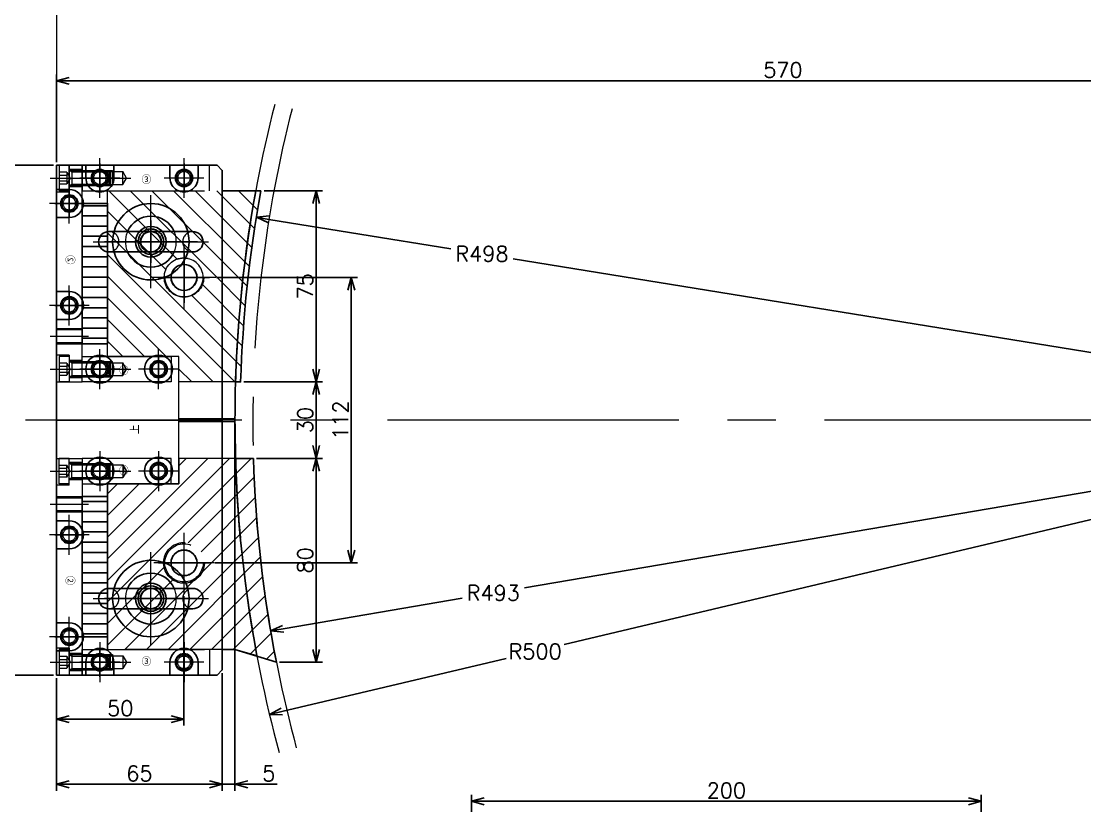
# Model space of a CAD drawing. Header units: millimetres. Extents: x -16130 to 36813, y -8099 to 27484.
# Drawn here: x 9666.5 to 10083.8, y 24590.7 to 24898.5 of the extents above; entities that cross this region are included whole.
import ezdxf

# ---------------------------------------------------------------- set-up
doc = ezdxf.new("R2010")
doc.units = ezdxf.units.MM
doc.header["$LTSCALE"] = 6
doc.header["$PDMODE"] = 99
doc.header["$PDSIZE"] = 1
for name, pattern in [('CENTER2', [28.575, 19.05, -3.175, 3.175, -3.175]), ('HIDDEN', [9.525, 6.35, -3.175]), ('PHANTOM2', [31.75, 15.875, -3.175, 3.175, -3.175, 3.175, -3.175])]:
    doc.linetypes.add(name, pattern=pattern)
for name, color, linetype, lineweight in [('04_HIDDEN', 2, 'HIDDEN', 13), ('05_CENTER', 4, 'CENTER2', 13), ('06_PHANTOM', 2, 'PHANTOM2', 13), ('08_DIM', 3, 'Continuous', 13)]:
    doc.layers.add(name, color=color, linetype=linetype, lineweight=lineweight)
doc.layers.add('10_DRAFT', color=8, linetype='Continuous', lineweight=0, plot=False)
doc.styles.add('KSS_TXT', font='txt.shx', dxfattribs={"bigfont": 'extfont2.shx'})
doc.dimstyles.new('KSS_DIM', dxfattribs={"dimtxt": 3, "dimasz": 2.5, "dimexe": 1.25, "dimexo": 0.625, "dimtad": 1, "dimdsep": 46, "dimtxsty": 'KSS_TXT', "dimblk": 'OPEN30', "dimcen": 0, "dimazin": 2, "dimtfac": 0.75, "dimtmove": 0, "dimatfit": 3, "dimldrblk": 'OPEN30', "dimfxl": 1, "dimtolj": 1, "dimarcsym": 0})
doc.dimstyles.new('KSS_DIM$4', dxfattribs={"dimtxt": 3, "dimasz": 2.5, "dimexe": 1.25, "dimexo": 0.625, "dimtad": 1, "dimtih": 1, "dimtoh": 1, "dimdsep": 46, "dimtxsty": 'KSS_TXT', "dimblk": 'OPEN30', "dimcen": 0, "dimse1": 1, "dimazin": 2, "dimtfac": 0.75, "dimtofl": 0, "dimtmove": 0, "dimatfit": 3, "dimldrblk": 'OPEN30', "dimfxl": 1, "dimtolj": 1, "dimarcsym": 0})

# ---------------------------------------------------------------- blocks, each defined once
blk = doc.blocks.new('_Open30')
at = {"color": 0, "linetype": 'ByBlock', "lineweight": -2}
for p, q in [((-1, 0.268), (0, 0)), ((0, 0), (-1, -0.268)), ((0, 0), (-1, 0))]:
    blk.add_line(p, q, dxfattribs=at)
blk = doc.blocks.new('*D627')
at = {"layer": '08_DIM', "color": 0, "lineweight": -2, "transparency": 16777216}
for p, q in [((9835.01, 24809.21), (9763.68, 24820.75)), ((9859.51, 24805.24), (10250.34, 24741.97))]:
    blk.add_line(p, q, dxfattribs=at)
at = {"layer": 'Defpoints', "color": 0, "transparency": 16777216}
for p in [(9758.74, 24821.55), (10250.34, 24741.97)]:
    blk.add_point(p, dxfattribs=at)
at = {"layer": '08_DIM', "color": 0, "lineweight": -2, "transparency": 16777216, "xscale": 5, "yscale": 5, "zscale": 5, "rotation": 170.8042085109102}
blk.add_blockref('_Open30', (9758.74, 24821.55), dxfattribs=at)
at = {"layer": '08_DIM', "color": 0, "transparency": 16777216, "insert": (9847.26, 24807.22), "char_height": 6, "attachment_point": 5, "style": 'KSS_TXT'}
blk.add_mtext('\\A1;R498', dxfattribs=at)
blk = doc.blocks.new('*D628')
at = {"layer": '08_DIM', "color": 0, "lineweight": -2, "transparency": 16777216}
for p, q in [((9863.96, 24676.24), (10250.34, 24741.97)), ((9839.46, 24672.07), (9769.25, 24660.13))]:
    blk.add_line(p, q, dxfattribs=at)
at = {"layer": 'Defpoints', "color": 0, "transparency": 16777216}
for p in [(10250.34, 24741.97), (9764.33, 24659.29)]:
    blk.add_point(p, dxfattribs=at)
at = {"layer": '08_DIM', "color": 0, "lineweight": -2, "transparency": 16777216, "xscale": 5, "yscale": 5, "zscale": 5, "rotation": 189.6540335454866}
blk.add_blockref('_Open30', (9764.33, 24659.29), dxfattribs=at)
at = {"layer": '08_DIM', "color": 0, "transparency": 16777216, "insert": (9851.71, 24674.16), "char_height": 6, "attachment_point": 5, "style": 'KSS_TXT'}
blk.add_mtext('\\A1;R493', dxfattribs=at)
blk = doc.blocks.new('A$C4FEA458F_1_1_1')
at = {"color": 0}
for radius in [15, 6]:
    blk.add_circle((0, 0), radius, dxfattribs=at)
at = {"layer": '05_CENTER'}
for p, q in [((0, -18.23), (0, 18.23)), ((18.23, 0), (-18.23, 0))]:
    blk.add_line(p, q, dxfattribs=at)
blk = doc.blocks.new('CHIC10c_1_1_1')
at = {"color": 0}
for p, q in [((-16.5, 4), (16.5, 4)), ((-16.5, -4), (16.5, -4))]:
    blk.add_line(p, q, dxfattribs=at)
for centre, radius, start, end in [((0, 0), 10, 23.5782, 156.4218), ((-16.5, 0), 4, 90, 270), ((16.5, 0), 4, 270, 90), ((0, 0), 10, 203.5782, 336.4218)]:
    blk.add_arc(centre, radius, start, end, dxfattribs=at)
at = {"layer": '04_HIDDEN', "color": 0}
for radius in [5, 4.1]:
    blk.add_circle((0, 0), radius, dxfattribs=at)
for centre, radius, start, end in [((-16.5, 0), 4, 270, 90), ((0, 0), 10, 156.4218, 203.5782), ((0, 0), 10, 336.4218, 23.5782), ((16.5, 0), 4, 90, 270)]:
    blk.add_arc(centre, radius, start, end, dxfattribs=at)
at = {"layer": '05_CENTER', "color": 0}
for p, q in [((0, -11.7), (0, 11.7)), ((-22.65, 0), (22.65, 0))]:
    blk.add_line(p, q, dxfattribs=at)
blk = doc.blocks.new('M6tz_1_1_1')
at = {"color": 0}
for radius in [3, 2.5]:
    blk.add_circle((0, 0), radius, dxfattribs=at)
at = {"layer": '05_CENTER'}
for p, q in [((0, -5.68), (0, 5.68)), ((5.68, 0), (-5.68, 0))]:
    blk.add_line(p, q, dxfattribs=at)
blk = doc.blocks.new('A$C30F740D0_1_1')
at = {"color": 0}
blk.add_lwpolyline([(13, -5), (-72, -5), (-72, 5), (13, 5)], close=True, dxfattribs=at)
at = {"layer": '04_HIDDEN'}
for p, q in [((-70.4, 5), (-70.4, 0)), ((-63.6, 5), (-63.6, 0)), ((-57, -5), (-57, 5)), ((-56.5, -5), (-56.5, 5)), ((-51.5, -5), (-51.5, 5)), ((-51, -5), (-51, 5)), ((4.6, 5), (4.6, 0)), ((11.4, 5), (11.4, 0)), ((-61.5, 0), (-72, 0)), ((2.5, 0), (13, 0)), ((-61.5, 0), (-61.5, -5)), ((2.5, 0), (2.5, -5))]:
    blk.add_line(p, q, dxfattribs=at)
at = {"layer": '05_CENTER'}
for p, q in [((-67, -7.5), (-67, 7.5)), ((-54, -7.5), (-54, 7.5)), ((8, -7.5), (8, 7.5))]:
    blk.add_line(p, q, dxfattribs=at)
for p in [(-42, 0), (-2, 0)]:
    blk.add_blockref('M6tz_1_1_1', p)
at = {"layer": '10_DRAFT', "style": 'KSS_TXT'}
blk.add_text('②', height=3, dxfattribs=at).set_placement((-25.95, -1.44))
blk = doc.blocks.new('A$C38AA5711_1_1')
at = {"color": 0}
blk.add_lwpolyline([(7, 5), (7, -5), (-43, -5), (-43, 5)], close=True, dxfattribs=at)
at = {"layer": '04_HIDDEN'}
for p, q in [((-43, 3), (-31, 3)), ((-43, 2.5), (-27, 2.5)), ((-31, 3), (-31, -3)), ((-27, 2.5), (-25.56, 0)), ((-27, 2.5), (-27, -2.5)), ((-43, -2.5), (-27, -2.5)), ((-43, -3), (-31, -3)), ((-25.56, 0), (-27, -2.5))]:
    blk.add_line(p, q, dxfattribs=at)
at = {"layer": '05_CENTER'}
blk.add_line((-45.19, 0), (-23.82, 0), dxfattribs=at)
for p in [(-36, 0), (-3, 0)]:
    blk.add_blockref('M6tz_1_1_1', p)
at = {"layer": '10_DRAFT', "style": 'KSS_TXT'}
blk.add_text('③', height=3, dxfattribs=at).set_placement((-19.63, -1.44))
blk = doc.blocks.new('M6Za_1_1_1')
at = {"color": 0}
for radius in [5.5, 3.4]:
    blk.add_circle((0, 0), radius, dxfattribs=at)
at = {"layer": '05_CENTER'}
for p, q in [((0, -7.84), (0, 7.84)), ((7.84, 0), (-7.84, 0))]:
    blk.add_line(p, q, dxfattribs=at)
blk = doc.blocks.new('M10Tz_1_1_1')
at = {"color": 0}
for radius in [5, 4]:
    blk.add_circle((0, 0), radius, dxfattribs=at)
at = {"layer": '05_CENTER'}
for p, q in [((0, -8.34), (0, 8.34)), ((8.34, 0), (-8.34, 0))]:
    blk.add_line(p, q, dxfattribs=at)
blk = doc.blocks.new('A$C4B5A383E_1_1')
for p, q in [((6.5, 182), (6.5, 187)), ((17.5, 182), (17.5, 187)), ((39.5, 182), (39.5, 187)), ((50.5, 182), (50.5, 187)), ((0, 177.5), (-5, 177.5)), ((0, 166.5), (-5, 166.5)), ((0, 137.5), (-5, 137.5)), ((0, 126.5), (-5, 126.5)), ((0, 47.5), (-5, 47.5)), ((0, 36.5), (-5, 36.5)), ((0, 7.5), (-5, 7.5)), ((0, -3.5), (-5, -3.5)), ((6.5, -8), (6.5, -13)), ((17.5, -8), (17.5, -13)), ((39.5, -8), (39.5, -13)), ((50.5, -8), (50.5, -13))]:
    blk.add_line(p, q)
at = {"color": 0}
blk.add_lwpolyline([(-5, 187), (58, 187), (60, 185), (60, -11), (58, -13), (-5, -13)], close=True, dxfattribs=at)
for centre, radius in [((12, 182), 3.4), ((45, 182), 3.4), ((0, 172), 3.4), ((45, 143), 5.1), ((0, 132), 3.4), ((0, 42), 3.4), ((45, 31), 5.1), ((0, 2), 3.4), ((12, -8), 3.4), ((45, -8), 3.4)]:
    blk.add_circle(centre, radius, dxfattribs=at)
for centre, start, end in [((12, 182), 180, 0), ((45, 182), 180, 0), ((0, 172), 270, 90), ((0, 132), 270, 90), ((0, 42), 270, 90), ((0, 2), 270, 90), ((12, -8), 0, 180), ((45, -8), 0, 180)]:
    blk.add_arc(centre, 5.5, start, end, dxfattribs=at)
at = {"layer": '05_CENTER'}
for p, q in [((12, 174.16), (12, 189.84)), ((45, 174.16), (45, 189.84)), ((0, 164.16), (0, 179.84)), ((19.84, 182), (4.16, 182)), ((52.84, 182), (37.16, 182)), ((7.84, 172), (-7.84, 172)), ((45, 133.66), (45, 152.34)), ((54.34, 143), (35.66, 143)), ((0, 124.16), (0, 139.84)), ((7.84, 132), (-7.84, 132)), ((0, 34.16), (0, 49.84)), ((7.84, 42), (-7.84, 42)), ((45, 21.66), (45, 40.34)), ((54.34, 31), (35.66, 31)), ((0, -5.84), (0, 9.84)), ((7.84, 2), (-7.84, 2)), ((12, -0.16), (12, -15.84)), ((45, -0.16), (45, -15.84)), ((19.84, -8), (4.16, -8)), ((52.84, -8), (37.16, -8))]:
    blk.add_line(p, q, dxfattribs=at)
at = {"layer": '10_DRAFT'}
blk.add_line((-5, 87), (60, 87), dxfattribs=at)
at = {"xscale": -1, "rotation": 180}
for name, p in [('M10Tz_1_1_1', (32, 157)), ('M6Za_1_1_1', (12, 67)), ('M6Za_1_1_1', (35, 67))]:
    blk.add_blockref(name, p, dxfattribs=at)
for name, p in [('M6Za_1_1_1', (12, 107)), ('M6Za_1_1_1', (35, 107)), ('M10Tz_1_1_1', (32, 17))]:
    blk.add_blockref(name, p)
at = {"layer": '10_DRAFT', "style": 'KSS_TXT'}
blk.add_text('上', height=3, rotation=90, dxfattribs=at).set_placement((27.46, 81.51))
blk = doc.blocks.new('A$C66604951_1_1')
at = {"color": 0}
blk.add_lwpolyline([(28, -5), (28, 5), (-7, 5), (-7, -5)], close=True, dxfattribs=at)
at = {"layer": '04_HIDDEN'}
for p, q in [((-7, 3), (5, 3)), ((-7, 2.5), (9, 2.5)), ((5, 3), (5, -3)), ((9, 2.5), (10.44, 0)), ((9, 2.5), (9, -2.5)), ((10.44, 0), (9, -2.5)), ((-7, -2.5), (9, -2.5)), ((-7, -3), (5, -3))]:
    blk.add_line(p, q, dxfattribs=at)
at = {"layer": '05_CENTER'}
blk.add_line((-9.19, 0), (12.18, 0), dxfattribs=at)
for p in [(0, 0), (23, 0)]:
    blk.add_blockref('M6tz_1_1_1', p)
at = {"layer": '10_DRAFT', "style": 'KSS_TXT'}
blk.add_text('①', height=3, dxfattribs=at).set_placement((7.53, -1.52))
blk = doc.blocks.new('A$C3D57307B_1_1_1')
at = {"color": 0}
for radius in [7.5, 5]:
    blk.add_circle((0, 0), radius, dxfattribs=at)
at = {"layer": '05_CENTER'}
for p, q in [((0, -10), (0, 10)), ((10, 0), (-10, 0))]:
    blk.add_line(p, q, dxfattribs=at)
blk = doc.blocks.new('CBS6-16b_1_1_1')
at = {"color": 0}
for p, q in [((-4, 5), (-4, -5)), ((0, 5), (-4, 5)), ((0, 5), (0, -5)), ((0, 3), (15.46, 3)), ((0.06, 3), (1, 2.46)), ((1, 3), (1, -3)), ((1, 2.46), (16, 2.46)), ((15.46, 3), (15.46, -3)), ((15.46, 3), (16, 2.46)), ((16, 2.46), (16, -2.46)), ((0, -3), (15.46, -3)), ((0.06, -3), (1, -2.46)), ((1, -2.46), (16, -2.46)), ((15.46, -3), (16, -2.46)), ((0, -5), (-4, -5))]:
    blk.add_line(p, q, dxfattribs=at)
at = {"layer": '04_HIDDEN', "color": 0}
for p, q in [((-1, 2.31), (-4, 2.31)), ((-4, 1.15), (-1, 1.15)), ((-1, 2.31), (0.33, 0)), ((-1, 2.31), (-1, -2.31)), ((-4, -1.15), (-1, -1.15)), ((-4, -2.31), (-1, -2.31)), ((0.33, 0), (-1, -2.31))]:
    blk.add_line(p, q, dxfattribs=at)
at = {"layer": '05_CENTER', "color": 0}
blk.add_line((-4.82, 0), (16.83, 0), dxfattribs=at)
blk = doc.blocks.new('A$C30C84D37_1_1')
at = {"rotation": 270}
blk.add_blockref('A$C4B5A383E_1_1', (-87, -5), dxfattribs=at)
at = {"layer": '04_HIDDEN'}
for name, p, rotation in [('A$C30F740D0_1_1', (-87, -5), 180), ('A$C38AA5711_1_1', (-95, -53), 270), ('A$C66604951_1_1', (-20, -17), 270), ('A$C3D57307B_1_1_1', (-56, -50), 180)]:
    blk.add_blockref(name, p, dxfattribs=dict(at, rotation=rotation))
at = {"layer": '04_HIDDEN', "xscale": -1}
for name, p, rotation in [('A$C30F740D0_1_1', (87, -5), 180), ('A$C66604951_1_1', (20, -17), 90), ('A$C38AA5711_1_1', (95, -53), 90), ('A$C3D57307B_1_1_1', (56, -50), 180)]:
    blk.add_blockref(name, p, dxfattribs=dict(at, rotation=rotation))
at = {"layer": '04_HIDDEN', "color": 4, "rotation": 270}
for p in [(-95, -5), (20, -5), (95, -5)]:
    blk.add_blockref('CBS6-16b_1_1_1', p, dxfattribs=at)
at = {"layer": '04_HIDDEN', "color": 4, "xscale": -1, "rotation": 90}
blk.add_blockref('CBS6-16b_1_1_1', (-20, -5), dxfattribs=at)
blk = doc.blocks.new('A$C7DF95412_1_1')
at = {"color": 0}
blk.add_lwpolyline([(16, 146), (29.16, 146, 0.092024), (29.63, -36.5), (21, -34), (16, -34)], format="xyb", dxfattribs=at)
at = {"layer": '04_HIDDEN'}
for points in [[(-1, 31), (-1, 81), (-1, 81), (-29, 81), (-29, 146), (16, 146)], [(16, -34), (-29, -34), (-29, 31), (-1, 31)]]:
    blk.add_lwpolyline(points, dxfattribs=at)
for centre, radius in [((1, 112), 7.75), ((1, 0), 8)]:
    blk.add_circle(centre, radius, dxfattribs=at)
at = {"layer": '05_CENTER'}
for p, q in [((1, 99.52), (1, 124.48)), ((13.48, 112), (-11.48, 112)), ((1, -11.85), (1, 11.85)), ((12.85, 0), (-10.85, 0))]:
    blk.add_line(p, q, dxfattribs=at)
blk = doc.blocks.new('A$C37143960_1_1')
h = blk.add_hatch()
h.set_pattern_fill('_USER', color=3, scale=6, angle=45, pattern_type=0)
h.set_pattern_definition([(45, (-8147.3205, -26515.7115), (-4.2426407, 4.2426407), [])])
h.paths.add_polyline_path([(28.23, 41), (21.23, 41), (-1, 41), (-1, 31), (-29, 31), (-29, -34), (-23.96, -34), (30.61, 5.34, -0.018561)])
h.paths.add_polyline_path([(-7, 0, -1), (9, 0, -1)], flags=16)
h.paths.add_polyline_path([(30.61, 5.34), (-23.96, -34), (16, -34), (21, -34), (37.24, -39, -0.022725)])
at = {"color": 0}
blk.add_lwpolyline([(16, -34), (21, -34), (37.24, -39, -0.040893), (28.23, 41)], format="xyb", dxfattribs=at)
blk.add_lwpolyline([(28.23, 41), (21.23, 41)], dxfattribs=at)
at = {"layer": '04_HIDDEN'}
blk.add_lwpolyline([(21.23, 41), (-1, 41), (-1, 31), (-29, 31), (-29, -34), (16, -34)], dxfattribs=at)
blk.add_circle((1, 0), 8, dxfattribs=at)
at = {"layer": '05_CENTER'}
for p, q in [((1, -11.85), (1, 11.85)), ((12.85, 0), (-10.85, 0))]:
    blk.add_line(p, q, dxfattribs=at)
blk = doc.blocks.new('A$C10B16660_1_1')
h = blk.add_hatch()
h.set_pattern_fill('_USER', color=3, scale=6, angle=135, pattern_type=0)
h.set_pattern_definition([(135, (-8147.3205, -26627.7115), (-4.2426407, -4.2426407), [])])
h.paths.add_polyline_path([(31.2, 34), (16, 34), (-29, 34), (-29, -26.28), (-0.03, -7.68, -0.375691), (-6.75, 0, -1), (8.75, 0), (11.93, 0), (27.5, 10.76, -0.01166)])
h.paths.add_polyline_path([(27.5, 10.76), (8.41, -2.26, -0.36737), (-0.03, -7.68), (-29, -26.28), (-29, -31), (-1, -31), (-1, -41), (21.22, -41), (23.23, -41, -0.026078)])
at = {"color": 0}
blk.add_lwpolyline([(16, 34), (31.2, 34)], dxfattribs=at)
blk.add_lwpolyline([(31.2, 34, 0.037917), (23.23, -41), (21.23, -41)], format="xyb", dxfattribs=at)
at = {"layer": '04_HIDDEN'}
blk.add_lwpolyline([(21.22, -41), (-1, -41), (-1, -31), (-29, -31), (-29, 34), (16, 34)], dxfattribs=at)
blk.add_circle((1, 0), 7.75, dxfattribs=at)
at = {"layer": '05_CENTER'}
for p, q in [((1, -12.48), (1, 12.48)), ((13.48, 0), (-11.48, 0))]:
    blk.add_line(p, q, dxfattribs=at)
blk = doc.blocks.new('A$C52D442D9_1_1')
for name, p in [('A$C10B16660_1_1', (0, 112)), ('A$C37143960_1_1', (0, 0))]:
    blk.add_blockref(name, p)
blk = doc.blocks.new('A$C26060D46_1_1')
at = {"color": 0}
blk.add_lwpolyline([(-29, -31), (-29, 34), (29.17, 34, 0.045027), (21, -55.5), (-1, -55.5), (-1, -31)], format="xyb", close=True, dxfattribs=at)
blk.add_circle((1, 0), 7.75, dxfattribs=at)
at = {"layer": '05_CENTER'}
for p, q in [((1, -12.48), (1, 12.48)), ((13.48, 0), (-11.48, 0))]:
    blk.add_line(p, q, dxfattribs=at)
blk = doc.blocks.new('A$C34824575_1_1')
at = {"color": 0}
blk.add_lwpolyline([(-1, 55.5), (21, 55.5, 0.046301), (29.63, -36.5), (21, -34), (-29, -34), (-29, 31), (-1, 31)], format="xyb", close=True, dxfattribs=at)
blk.add_circle((1, 0), 8, dxfattribs=at)
at = {"layer": '05_CENTER'}
for p, q in [((1, -11.85), (1, 11.85)), ((12.85, 0), (-10.85, 0))]:
    blk.add_line(p, q, dxfattribs=at)
blk = doc.blocks.new('A$C653B0559_1_1')
for name, p in [('A$C26060D46_1_1', (0, 112)), ('A$C34824575_1_1', (0, 0))]:
    blk.add_blockref(name, p)
blk = doc.blocks.new('A$C246321F0_1_1_1')
h = blk.add_hatch()
h.set_pattern_fill('_USER', color=3, scale=4, pattern_type=0)
h.set_pattern_definition([(0, (19.958, -250.0903), (0, 4), [])])
h.paths.add_polyline_path([(10, -55), (0, -55), (0, 0), (10, 0)])
at = {"color": 3}
blk.add_lwpolyline([(10, 0), (0, 0), (0, -55), (10, -55)], close=True, dxfattribs=at)
blk = doc.blocks.new('A$C63EF3D9D_1_1')
for name, p, rotation in [('A$C246321F0_1_1_1', (-29, 29), 90.00000000000006), ('A$C246321F0_1_1_1', (86, 29), 90.00000000000006), ('A$C52D442D9_1_1', (0, 0), 270), ('A$C7DF95412_1_1', (0, 0), 270)]:
    blk.add_blockref(name, p, dxfattribs=dict(rotation=rotation))
at = {"layer": '04_HIDDEN', "rotation": 270}
blk.add_blockref('A$C653B0559_1_1', (0, 0), dxfattribs=at)
blk = doc.blocks.new('*D1074')
at = {"layer": '08_DIM', "color": 0, "lineweight": -2, "transparency": 16777216}
for p, q in [((9879.51, 24653.9), (10250.34, 24741.97)), ((9856.72, 24648.49), (9768.74, 24627.59))]:
    blk.add_line(p, q, dxfattribs=at)
at = {"layer": 'Defpoints', "color": 0, "transparency": 16777216}
for p in [(10250.34, 24741.97), (9763.87, 24626.44)]:
    blk.add_point(p, dxfattribs=at)
at = {"layer": '08_DIM', "color": 0, "lineweight": -2, "transparency": 16777216, "xscale": 5, "yscale": 5, "zscale": 5, "rotation": 193.3594328533221}
blk.add_blockref('_Open30', (9763.87, 24626.44), dxfattribs=at)
at = {"layer": '08_DIM', "color": 0, "transparency": 16777216, "insert": (9868.12, 24651.19), "char_height": 6, "attachment_point": 5, "style": 'KSS_TXT'}
blk.add_mtext('\\A1;R500', dxfattribs=at)
blk = doc.blocks.new('*D1075')
at = {"layer": '08_DIM', "color": 0, "lineweight": -2, "transparency": 16777216}
for p, q in [((9730.34, 24672.87), (9730.34, 24622.15)), ((9680.34, 24640.72), (9680.34, 24622.15)), ((9685.34, 24624.65), (9725.34, 24624.65))]:
    blk.add_line(p, q, dxfattribs=at)
at = {"layer": 'Defpoints', "color": 0, "transparency": 16777216}
for p in [(9730.34, 24674.12), (9680.34, 24641.97), (9730.34, 24624.65)]:
    blk.add_point(p, dxfattribs=at)
at = {"layer": '08_DIM', "color": 0, "lineweight": -2, "transparency": 16777216, "xscale": 5, "yscale": 5, "zscale": 5, "rotation": 180}
blk.add_blockref('_Open30', (9680.34, 24624.65), dxfattribs=at)
at = {"layer": '08_DIM', "color": 0, "lineweight": -2, "transparency": 16777216, "xscale": 5, "yscale": 5, "zscale": 5}
blk.add_blockref('_Open30', (9730.34, 24624.65), dxfattribs=at)
at = {"layer": '08_DIM', "color": 0, "transparency": 16777216, "insert": (9705.34, 24628.91), "char_height": 6, "attachment_point": 5, "style": 'KSS_TXT'}
blk.add_mtext('\\A1;50', dxfattribs=at)
blk = doc.blocks.new('*D1076')
at = {"layer": '08_DIM', "color": 0, "lineweight": -2, "transparency": 16777216}
for p, q in [((9743.07, 24797.97), (9798.47, 24797.97)), ((9795.97, 24690.97), (9795.97, 24792.97)), ((9742.44, 24685.97), (9798.47, 24685.97))]:
    blk.add_line(p, q, dxfattribs=at)
at = {"layer": 'Defpoints', "color": 0, "transparency": 16777216}
for p in [(9741.82, 24797.97), (9795.97, 24797.97), (9741.19, 24685.97)]:
    blk.add_point(p, dxfattribs=at)
at = {"layer": '08_DIM', "color": 0, "lineweight": -2, "transparency": 16777216, "xscale": 5, "yscale": 5, "zscale": 5}
for p, rotation in [((9795.97, 24797.97), 90), ((9795.97, 24685.97), 270)]:
    blk.add_blockref('_Open30', p, dxfattribs=dict(at, rotation=rotation))
at = {"layer": '08_DIM', "color": 0, "transparency": 16777216, "insert": (9791.72, 24741.97), "char_height": 6, "attachment_point": 5, "rotation": 90, "style": 'KSS_TXT'}
blk.add_mtext('\\A1;112', dxfattribs=at)
blk = doc.blocks.new('*D1077')
at = {"layer": '08_DIM', "color": 0, "lineweight": -2, "transparency": 16777216}
for p, q in [((9761.79, 24831.97), (9784.67, 24831.97)), ((9782.17, 24761.97), (9782.17, 24826.97)), ((9753.82, 24756.97), (9784.67, 24756.97))]:
    blk.add_line(p, q, dxfattribs=at)
at = {"layer": 'Defpoints', "color": 0, "transparency": 16777216}
for p in [(9760.54, 24831.97), (9782.17, 24831.97), (9752.57, 24756.97)]:
    blk.add_point(p, dxfattribs=at)
at = {"layer": '08_DIM', "color": 0, "lineweight": -2, "transparency": 16777216, "xscale": 5, "yscale": 5, "zscale": 5}
for p, rotation in [((9782.17, 24831.97), 90), ((9782.17, 24756.97), 270)]:
    blk.add_blockref('_Open30', p, dxfattribs=dict(at, rotation=rotation))
at = {"layer": '08_DIM', "color": 0, "transparency": 16777216, "insert": (9777.91, 24794.47), "char_height": 6, "attachment_point": 5, "rotation": 90, "style": 'KSS_TXT'}
blk.add_mtext('\\A1;75', dxfattribs=at)
blk = doc.blocks.new('*D1078')
at = {"layer": '08_DIM', "color": 0, "lineweight": -2, "transparency": 16777216}
for p, q in [((9753.82, 24756.97), (9784.67, 24756.97)), ((9782.17, 24751.97), (9782.17, 24731.97)), ((9758.82, 24726.97), (9784.67, 24726.97))]:
    blk.add_line(p, q, dxfattribs=at)
at = {"layer": 'Defpoints', "color": 0, "transparency": 16777216}
for p in [(9752.57, 24756.97), (9757.57, 24726.97), (9782.17, 24726.97)]:
    blk.add_point(p, dxfattribs=at)
at = {"layer": '08_DIM', "color": 0, "lineweight": -2, "transparency": 16777216, "xscale": 5, "yscale": 5, "zscale": 5}
for p, rotation in [((9782.17, 24756.97), 90), ((9782.17, 24726.97), 270)]:
    blk.add_blockref('_Open30', p, dxfattribs=dict(at, rotation=rotation))
at = {"layer": '08_DIM', "color": 0, "transparency": 16777216, "insert": (9777.92, 24741.97), "char_height": 6, "attachment_point": 5, "rotation": 90, "style": 'KSS_TXT'}
blk.add_mtext('\\A1;30', dxfattribs=at)
blk = doc.blocks.new('*D1079')
at = {"layer": '08_DIM', "color": 0, "lineweight": -2, "transparency": 16777216}
for p, q in [((9758.82, 24726.97), (9784.67, 24726.97)), ((9782.17, 24721.97), (9782.17, 24651.97)), ((9767.83, 24646.97), (9784.67, 24646.97))]:
    blk.add_line(p, q, dxfattribs=at)
at = {"layer": 'Defpoints', "color": 0, "transparency": 16777216}
for p in [(9757.57, 24726.97), (9766.58, 24646.97), (9782.17, 24646.97)]:
    blk.add_point(p, dxfattribs=at)
at = {"layer": '08_DIM', "color": 0, "lineweight": -2, "transparency": 16777216, "xscale": 5, "yscale": 5, "zscale": 5}
for p, rotation in [((9782.17, 24726.97), 90), ((9782.17, 24646.97), 270)]:
    blk.add_blockref('_Open30', p, dxfattribs=dict(at, rotation=rotation))
at = {"layer": '08_DIM', "color": 0, "transparency": 16777216, "insert": (9777.92, 24686.97), "char_height": 6, "attachment_point": 5, "rotation": 90, "style": 'KSS_TXT'}
blk.add_mtext('\\A1;80', dxfattribs=at)
blk = doc.blocks.new('*D1080')
at = {"layer": '08_DIM', "color": 0, "lineweight": -2, "transparency": 16777216}
for p, q in [((9679.09, 24841.97), (9650.83, 24841.97)), ((9653.33, 24836.97), (9653.33, 24646.97)), ((9679.09, 24641.97), (9650.83, 24641.97))]:
    blk.add_line(p, q, dxfattribs=at)
at = {"layer": 'Defpoints', "color": 0, "transparency": 16777216}
for p in [(9680.34, 24841.97), (9653.33, 24641.97), (9680.34, 24641.97)]:
    blk.add_point(p, dxfattribs=at)
at = {"layer": '08_DIM', "color": 0, "lineweight": -2, "transparency": 16777216, "xscale": 5, "yscale": 5, "zscale": 5}
for p, rotation in [((9653.33, 24841.97), 90), ((9653.33, 24641.97), 270)]:
    blk.add_blockref('_Open30', p, dxfattribs=dict(at, rotation=rotation))
at = {"layer": '08_DIM', "color": 0, "transparency": 16777216, "insert": (9649.08, 24741.97), "char_height": 6, "attachment_point": 5, "rotation": 90, "style": 'KSS_TXT'}
blk.add_mtext('\\A1;200', dxfattribs=at)
blk = doc.blocks.new('*D1111')
at = {"layer": '08_DIM', "color": 0, "lineweight": -2, "transparency": 16777216}
for p, q in [((9843.16, 24509.24), (9843.16, 24594.94)), ((10043.16, 24509.24), (10043.16, 24594.94)), ((9848.16, 24592.44), (10038.16, 24592.44))]:
    blk.add_line(p, q, dxfattribs=at)
at = {"layer": 'Defpoints', "color": 0, "transparency": 16777216}
for p in [(10043.16, 24592.44), (9843.16, 24507.99), (10043.16, 24507.99)]:
    blk.add_point(p, dxfattribs=at)
at = {"layer": '08_DIM', "color": 0, "lineweight": -2, "transparency": 16777216, "xscale": 5, "yscale": 5, "zscale": 5, "rotation": 180}
blk.add_blockref('_Open30', (9843.16, 24592.44), dxfattribs=at)
at = {"layer": '08_DIM', "color": 0, "lineweight": -2, "transparency": 16777216, "xscale": 5, "yscale": 5, "zscale": 5}
blk.add_blockref('_Open30', (10043.16, 24592.44), dxfattribs=at)
at = {"layer": '08_DIM', "color": 0, "transparency": 16777216, "insert": (9943.16, 24596.69), "char_height": 6, "attachment_point": 5, "style": 'KSS_TXT'}
blk.add_mtext('\\A1;200', dxfattribs=at)
blk = doc.blocks.new('*D1112')
at = {"layer": '08_DIM', "color": 0, "lineweight": -2, "transparency": 16777216}
for p, q in [((9680.34, 24640.72), (9680.34, 24596.59)), ((9745.34, 24642.72), (9745.34, 24596.59)), ((9740.34, 24599.09), (9685.34, 24599.09))]:
    blk.add_line(p, q, dxfattribs=at)
at = {"layer": 'Defpoints', "color": 0, "transparency": 16777216}
for p in [(9680.34, 24641.97), (9745.34, 24643.97), (9680.34, 24599.09)]:
    blk.add_point(p, dxfattribs=at)
at = {"layer": '08_DIM', "color": 0, "lineweight": -2, "transparency": 16777216, "xscale": 5, "yscale": 5, "zscale": 5, "rotation": 180}
blk.add_blockref('_Open30', (9680.34, 24599.09), dxfattribs=at)
at = {"layer": '08_DIM', "color": 0, "lineweight": -2, "transparency": 16777216, "xscale": 5, "yscale": 5, "zscale": 5}
blk.add_blockref('_Open30', (9745.34, 24599.09), dxfattribs=at)
at = {"layer": '08_DIM', "color": 0, "transparency": 16777216, "insert": (9712.84, 24603.35), "char_height": 6, "attachment_point": 5, "style": 'KSS_TXT'}
blk.add_mtext('\\A1;65', dxfattribs=at)
blk = doc.blocks.new('*D1113')
at = {"layer": '08_DIM', "color": 0, "lineweight": -2, "transparency": 16777216}
for p, q in [((9750.34, 24740.74), (9750.34, 24596.59)), ((9745.34, 24642.72), (9745.34, 24596.59)), ((9740.34, 24599.09), (9735.34, 24599.09)), ((9745.34, 24599.09), (9750.34, 24599.09)), ((9755.34, 24599.09), (9766.84, 24599.09))]:
    blk.add_line(p, q, dxfattribs=at)
at = {"layer": 'Defpoints', "color": 0, "transparency": 16777216}
for p in [(9750.34, 24741.99), (9745.34, 24643.97), (9750.34, 24599.09)]:
    blk.add_point(p, dxfattribs=at)
at = {"layer": '08_DIM', "color": 0, "lineweight": -2, "transparency": 16777216, "xscale": 5, "yscale": 5, "zscale": 5}
blk.add_blockref('_Open30', (9745.34, 24599.09), dxfattribs=at)
at = {"layer": '08_DIM', "color": 0, "lineweight": -2, "transparency": 16777216, "xscale": 5, "yscale": 5, "zscale": 5, "rotation": 180}
blk.add_blockref('_Open30', (9750.34, 24599.09), dxfattribs=at)
at = {"layer": '08_DIM', "color": 0, "transparency": 16777216, "insert": (9763.59, 24603.35), "char_height": 6, "attachment_point": 5, "style": 'KSS_TXT'}
blk.add_mtext('\\A1;5', dxfattribs=at)
blk = doc.blocks.new('*D1115')
at = {"layer": '08_DIM', "color": 0, "lineweight": -2, "transparency": 16777216}
for p, q in [((9680.34, 24843.22), (9680.34, 24877.58)), ((9685.34, 24875.08), (10245.34, 24875.08)), ((10250.34, 24760.26), (10250.34, 24877.58))]:
    blk.add_line(p, q, dxfattribs=at)
at = {"layer": 'Defpoints', "color": 0, "transparency": 16777216}
for p in [(10250.34, 24875.08), (9680.34, 24841.97), (10250.34, 24759.01)]:
    blk.add_point(p, dxfattribs=at)
at = {"layer": '08_DIM', "color": 0, "lineweight": -2, "transparency": 16777216, "xscale": 5, "yscale": 5, "zscale": 5, "rotation": 180}
blk.add_blockref('_Open30', (9680.34, 24875.08), dxfattribs=at)
at = {"layer": '08_DIM', "color": 0, "lineweight": -2, "transparency": 16777216, "xscale": 5, "yscale": 5, "zscale": 5}
blk.add_blockref('_Open30', (10250.34, 24875.08), dxfattribs=at)
at = {"layer": '08_DIM', "color": 0, "transparency": 16777216, "insert": (9965.34, 24879.34), "char_height": 6, "attachment_point": 5, "style": 'KSS_TXT'}
blk.add_mtext('\\A1;570', dxfattribs=at)

msp = doc.modelspace()

# ---------------------------------------------------------------- linework, layer by layer
at = {"layer": '05_CENTER'}
msp.add_line((10267.39023, 24741.96721), (9668.20806, 24741.96721), dxfattribs=at)
at = {"layer": '06_PHANTOM'}
for radius in [500, 493]:
    msp.add_arc((10250.34405, 24741.96721), radius, 165.6524083, 195.1128663, dxfattribs=at)
at = {"layer": '08_DIM'}
msp.add_line((9680.3438, 24913.44782), (9680.3438, 24860.39989), dxfattribs=at)

# ---------------------------------------------------------------- block references
at = {"rotation": 90}
for name, p in [('A$C30C84D37_1_1', (9680.3438, 24741.96721)), ('A$C63EF3D9D_1_1', (9729.3438, 24685.96721))]:
    msp.add_blockref(name, p, dxfattribs=at)
at = {"color": 4}
for name, p in [('A$C4FEA458F_1_1_1', (9717.3438, 24811.96721)), ('CHIC10c_1_1_1', (9717.3438, 24811.96721)), ('A$C4FEA458F_1_1_1', (9717.3438, 24671.96721)), ('CHIC10c_1_1_1', (9717.3438, 24671.96721))]:
    msp.add_blockref(name, p, dxfattribs=at)

# ---------------------------------------------------------------- dimensions: what is measured, and where the dimension line sits
at = {"layer": '08_DIM'}
for base, p1, p2, picture, middle in [((10250.3438, 24875.08258), (9680.3438, 24841.96721), (10250.3438, 24759.01338), '*D1115', (9965.3438, 24879.33675)), ((9750.34405, 24599.09101), (9745.3438, 24643.96721), (9750.34405, 24741.9891), '*D1113', (9763.59405, 24603.34518)), ((9730.3438, 24624.65266), (9680.3438, 24641.96721), (9730.3438, 24674.1214), '*D1075', (9705.3438, 24628.90683)), ((9680.3438, 24599.09101), (9745.3438, 24643.96721), (9680.3438, 24641.96721), '*D1112', (9712.8438, 24603.34518)), ((10043.1552, 24592.43921), (9843.1552, 24507.99323), (10043.1552, 24507.99323), '*D1111', (9943.1552, 24596.68921))]:
    dim = msp.add_linear_dim(base=base, p1=p1, p2=p2, dimstyle='KSS_DIM', override={"dimscale": 2}, dxfattribs=at)
    dim.commit()
    dim.dimension.update_dxf_attribs({"geometry": picture, "text_midpoint": middle})
for base, p1, p2, picture, middle in [((9653.32887, 24641.96721), (9680.3438, 24841.96721), (9680.3438, 24641.96721), '*D1080', (9649.07887, 24741.96721)), ((9782.16555, 24831.96721), (9752.56976, 24756.96721), (9760.54384, 24831.96721), '*D1077', (9777.91138, 24794.46721)), ((9795.96732, 24797.96721), (9741.18961, 24685.96721), (9741.82312, 24797.96721), '*D1076', (9791.71732, 24741.96721)), ((9782.16555, 24726.96721), (9752.56976, 24756.96721), (9757.5723, 24726.96721), '*D1078', (9777.91555, 24741.96721)), ((9782.16555, 24646.96721), (9757.5723, 24726.96721), (9766.58378, 24646.96721), '*D1079', (9777.91555, 24686.96721))]:
    dim = msp.add_linear_dim(base=base, p1=p1, p2=p2, angle=90, dimstyle='KSS_DIM', override={"dimscale": 2}, dxfattribs=at)
    dim.commit()
    dim.dimension.update_dxf_attribs({"geometry": picture, "text_midpoint": middle})
for center, mpoint, picture, middle in [((10250.3438, 24741.96721), (9758.74409, 24821.55193), '*D627', (9847.26133, 24807.22194)), ((10250.34405, 24741.96721), (9763.87419, 24626.43766), '*D1074', (9868.1189, 24651.19427)), ((10250.34405, 24741.96721), (9764.32576, 24659.29183), '*D628', (9851.71263, 24674.157))]:
    dim = msp.add_radius_dim(center=center, mpoint=mpoint, dimstyle='KSS_DIM$4', override={"dimscale": 2, "dimpost": 'R<>', "dimtix": 1, "dimatfit": 0}, dxfattribs=at)
    dim.commit()
    dim.dimension.update_dxf_attribs({"geometry": picture, "text_midpoint": middle, "dimtype": 164})

doc.saveas('drawing.dxf')
